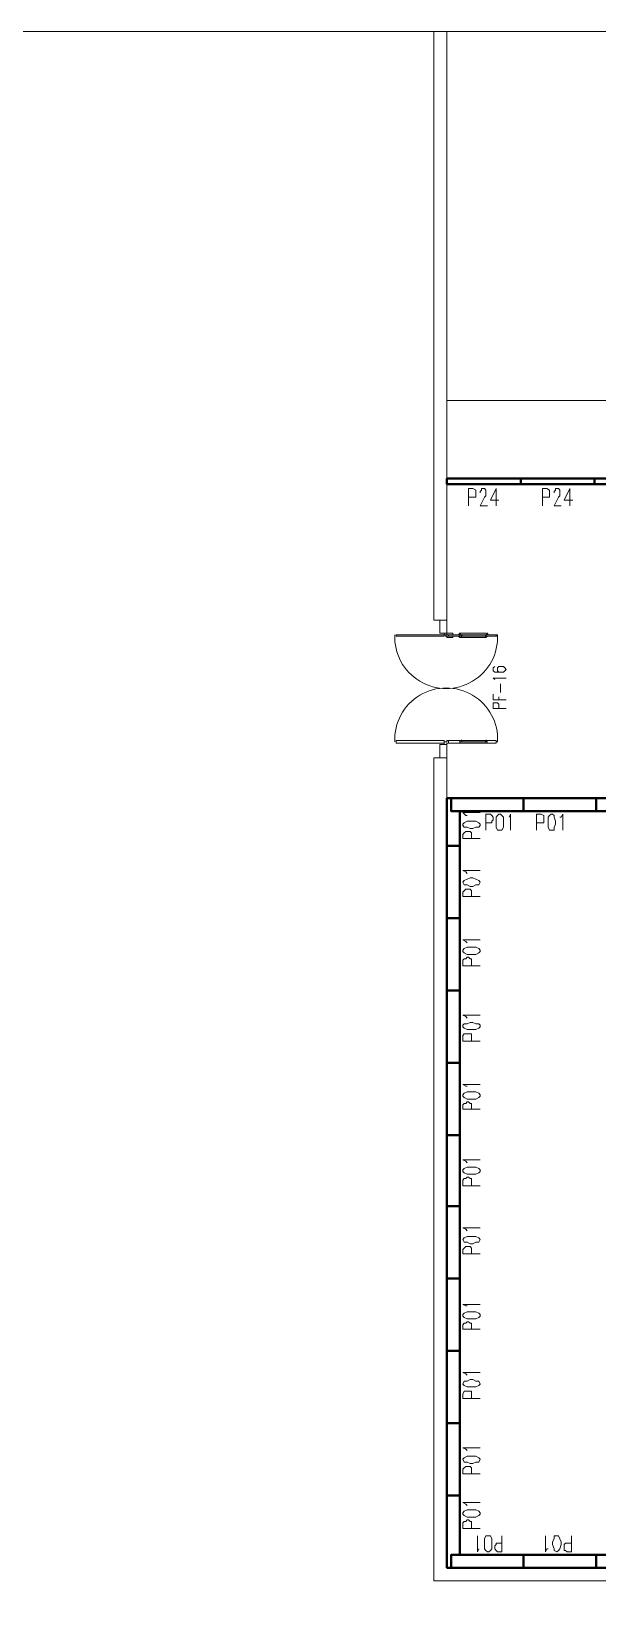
# Model space of a CAD drawing. Header units: inches. Extents: x 5 to 1823, y 18 to 726.
# Drawn here: x 470.12 to 478.9, y 299.13 to 323.61 of the extents above; entities that cross this region are included whole.
import ezdxf

# ---------------------------------------------------------------- set-up
doc = ezdxf.new("R2010")
doc.units = ezdxf.units.IN
doc.header["$MEASUREMENT"] = 0
for name, color, linetype in [('PDF2_01', 1, 'Continuous'), ('PDF2_04', 4, 'Continuous'), ('PDF2_D_Alvenaria', 7, 'Continuous'), ('PDF2_D_Paineis EPS 100mm', 6, 'Continuous'), ('PDF2_D_Paineis PUR 150mm', 1, 'Continuous'), ('PDF2_D_Portas', 6, 'Continuous'), ('PDF2_D_Textos Paineis Parede', 3, 'Continuous')]:
    doc.layers.add(name, color=color, linetype=linetype)

msp = doc.modelspace()

# ---------------------------------------------------------------- linework, layer by layer
at = {"layer": 'PDF2_01', "lineweight": 5}
for points in [[(420.953, 323.61), (649.222, 323.61), (649.222, 170.038), (420.953, 170.038)], [(476.454, 314.472), (476.566, 314.472), (476.566, 314.27), (476.454, 314.27)], [(476.454, 312.339), (476.566, 312.339), (476.566, 312.541), (476.454, 312.541)]]:
    msp.add_lwpolyline(points, close=True, dxfattribs=at)
at = {"layer": 'PDF2_04', "lineweight": 5}
msp.add_lwpolyline([(484.222, 316.672), (476.566, 316.672), (476.566, 317.885), (484.222, 317.885)], close=True, dxfattribs=at)
at = {"layer": 'PDF2_D_Alvenaria', "lineweight": 5}
for points in [[(476.566, 323.61), (476.566, 314.472), (476.364, 314.472), (476.364, 323.61)], [(556.181, 299.564), (476.364, 299.564), (476.364, 312.339), (476.566, 312.339), (476.566, 299.766), (496.167, 299.766), (496.167, 307.714), (496.369, 307.714), (496.369, 299.766), (556.181, 299.766)]]:
    msp.add_lwpolyline(points, dxfattribs=at)
at = {"layer": 'PDF2_D_Paineis EPS 100mm', "lineweight": 40}
for points in [[(476.566, 316.582), (477.711, 316.582), (477.711, 316.672), (476.566, 316.672)], [(477.711, 316.582), (478.856, 316.582), (478.856, 316.672), (477.711, 316.672)], [(478.856, 316.582), (480.001, 316.582), (480.001, 316.672), (478.856, 316.672)]]:
    msp.add_lwpolyline(points, close=True, dxfattribs=at)
at = {"layer": 'PDF2_D_Paineis PUR 150mm', "lineweight": 40}
for points in [[(476.768, 310.969), (476.768, 311.508), (476.634, 311.508), (476.634, 311.71), (476.566, 311.71), (476.566, 310.969)], [(477.756, 311.508), (476.634, 311.508), (476.634, 311.71), (477.756, 311.71)], [(477.756, 311.508), (478.879, 311.508), (478.879, 311.71), (477.756, 311.71)], [(480.001, 311.508), (478.879, 311.508), (478.879, 311.71), (480.001, 311.71)], [(476.768, 310.969), (476.768, 309.847), (476.566, 309.847), (476.566, 310.969)], [(476.768, 308.724), (476.768, 309.847), (476.566, 309.847), (476.566, 308.724)], [(476.768, 308.724), (476.768, 307.602), (476.566, 307.602), (476.566, 308.724)], [(476.768, 306.479), (476.768, 307.602), (476.566, 307.602), (476.566, 306.479)], [(476.768, 306.479), (476.768, 305.379), (476.566, 305.379), (476.566, 306.479)], [(476.768, 304.256), (476.768, 305.379), (476.566, 305.379), (476.566, 304.256)], [(476.768, 304.256), (476.768, 303.134), (476.566, 303.134), (476.566, 304.256)], [(476.768, 302.011), (476.768, 303.134), (476.566, 303.134), (476.566, 302.011)], [(476.768, 302.011), (476.768, 300.888), (476.566, 300.888), (476.566, 302.011)], [(476.768, 300.888), (476.768, 299.968), (476.634, 299.968), (476.634, 299.766), (476.566, 299.766), (476.566, 300.888)], [(476.634, 299.968), (477.756, 299.968), (477.756, 299.766), (476.634, 299.766)], [(478.879, 299.968), (477.756, 299.968), (477.756, 299.766), (478.879, 299.766)], [(478.879, 299.968), (480.001, 299.968), (480.001, 299.766), (478.879, 299.766)]]:
    msp.add_lwpolyline(points, close=True, dxfattribs=at)
at = {"layer": 'PDF2_D_Portas', "lineweight": 5}
for points in [[(477.172, 314.27), (477.195, 314.247, 0.211596), (477.195, 314.279)], [(475.758, 314.225), (475.758, 314.247, 1.04712), (477.352, 314.247)], [(476.746, 314.247), (476.768, 314.27, 0.211596), (476.781, 314.255)], [(477.195, 314.225), (477.172, 314.202, 0.185544), (477.162, 314.238)], [(476.746, 312.563), (476.768, 312.563, -0.211596), (476.768, 312.608), (476.746, 312.608)], [(477.195, 312.608), (477.182, 312.601, -0.211596), (477.195, 312.563), (477.172, 312.563)]]:
    msp.add_lwpolyline(points, format="xyb", dxfattribs=at)
for points in [[(475.758, 314.247), (475.758, 314.247)], [(475.758, 314.247), (475.758, 314.247)], [(475.758, 314.225), (475.758, 314.225)], [(475.758, 314.225), (475.758, 314.225)], [(476.544, 314.247), (476.544, 314.225), (476.544, 314.247), (476.566, 314.247), (476.521, 314.247), (475.78, 314.247), (475.78, 314.225), (476.521, 314.225), (476.521, 314.247), (476.521, 314.27)], [(475.78, 314.225), (475.78, 314.225)], [(475.78, 314.225), (475.78, 314.225)], [(476.521, 314.27), (476.566, 314.27), (476.521, 314.27)], [(476.521, 314.225), (476.521, 314.225)], [(476.589, 314.225), (476.589, 314.247), (476.768, 314.247), (476.768, 314.225), (476.589, 314.225), (476.566, 314.225), (476.566, 314.202), (476.656, 314.202), (476.656, 314.225), (476.566, 314.225), (476.544, 314.225)], [(476.544, 314.247), (476.544, 314.247)], [(476.544, 314.225), (476.544, 314.225)], [(476.544, 314.225), (476.544, 314.225)], [(476.566, 314.27), (476.566, 314.27)], [(476.566, 314.247), (476.566, 314.247)], [(476.589, 314.247), (476.566, 314.247)], [(476.566, 314.247), (476.566, 314.247)], [(476.566, 314.225), (476.566, 314.225)], [(476.656, 314.27), (476.656, 314.27)], [(476.656, 314.202), (476.656, 314.202)], [(476.746, 314.225), (476.746, 314.225)], [(476.746, 314.225), (476.768, 314.202)], [(476.768, 314.247), (476.768, 314.247)], [(476.768, 314.225), (476.768, 314.225)], [(476.768, 314.225), (476.768, 314.225)], [(476.791, 314.247), (476.791, 314.247)], [(476.791, 314.225), (476.791, 314.225)], [(477.15, 314.247), (477.15, 314.247)], [(477.15, 314.225), (477.15, 314.225)], [(477.172, 314.247), (477.172, 314.247)], [(477.172, 314.225), (477.172, 314.225)], [(477.195, 314.247), (477.195, 314.247)], [(477.195, 314.225), (477.195, 314.225)], [(477.33, 314.247), (477.352, 314.247), (477.352, 314.225), (477.33, 314.225)], [(477.33, 314.247), (477.33, 314.247)], [(477.33, 314.225), (477.33, 314.225)], [(477.307, 313.753), (477.285, 313.731), (477.285, 313.708), (477.285, 313.686), (477.307, 313.664), (477.352, 313.664), (477.419, 313.664), (477.442, 313.664), (477.464, 313.686), (477.487, 313.708), (477.464, 313.731), (477.442, 313.753), (477.419, 313.753), (477.374, 313.753), (477.352, 313.731), (477.352, 313.708), (477.352, 313.686), (477.374, 313.664), (477.419, 313.664)], [(477.307, 313.551), (477.285, 313.574), (477.487, 313.574)], [(477.487, 313.237), (477.285, 313.237), (477.285, 313.327)], [(477.397, 313.349), (477.397, 313.484)], [(477.487, 313.102), (477.285, 313.102), (477.285, 313.147), (477.285, 313.17), (477.285, 313.192), (477.307, 313.192), (477.352, 313.192), (477.374, 313.17), (477.374, 313.147), (477.374, 313.102)], [(477.374, 313.237), (477.374, 313.282)], [(475.758, 312.586), (475.758, 312.586)], [(476.589, 312.608), (476.566, 312.608), (476.566, 312.586), (476.521, 312.586), (476.521, 312.608), (476.521, 312.563), (475.78, 312.563), (475.78, 312.608), (475.78, 312.586)], [(476.521, 312.608), (475.78, 312.608)], [(475.78, 312.608), (475.78, 312.608)], [(475.78, 312.586), (475.78, 312.586)], [(475.78, 312.586), (475.78, 312.586)], [(476.521, 312.608), (476.521, 312.608)], [(476.521, 312.586), (476.521, 312.586)], [(476.521, 312.586), (476.521, 312.586)], [(476.544, 312.586), (476.566, 312.586), (476.544, 312.586)], [(476.544, 312.586), (476.544, 312.586)], [(476.544, 312.586), (476.544, 312.586)], [(476.566, 312.608), (476.566, 312.608)], [(476.656, 312.608), (476.566, 312.608), (476.656, 312.608)], [(476.566, 312.608), (476.566, 312.608)], [(476.566, 312.586), (476.566, 312.586)], [(476.566, 312.586), (476.566, 312.586)], [(476.566, 312.586), (476.566, 312.586)], [(476.746, 312.608), (476.746, 312.608)], [(476.768, 312.608), (476.768, 312.608)], [(476.791, 312.586), (476.791, 312.586)], [(477.15, 312.586), (477.15, 312.586)], [(477.33, 312.608), (477.172, 312.608), (477.172, 312.563), (477.33, 312.563), (477.33, 312.608), (477.33, 312.586)], [(477.33, 312.586), (477.33, 312.586)], [(477.352, 312.586), (477.33, 312.586), (477.352, 312.586)], [(477.33, 312.586), (477.33, 312.586)], [(475.78, 312.563), (475.78, 312.563)], [(476.521, 312.563), (476.521, 312.563)], [(476.521, 312.563), (476.521, 312.563)], [(476.521, 312.563), (476.521, 312.541)], [(476.521, 312.541), (476.566, 312.541), (476.521, 312.541)], [(476.656, 312.563), (476.566, 312.563), (476.656, 312.563)], [(476.589, 312.563), (476.566, 312.563), (476.566, 312.541)], [(476.566, 312.563), (476.566, 312.563)], [(476.566, 312.541), (476.566, 312.541)], [(477.195, 312.563), (477.195, 312.563)], [(477.33, 312.563), (477.33, 312.563)]]:
    msp.add_lwpolyline(points, dxfattribs=at)
for points in [[(476.566, 314.247), (476.566, 314.27), (476.656, 314.27), (476.656, 314.247)], [(477.33, 314.247), (477.172, 314.247), (477.172, 314.225), (477.33, 314.225)], [(476.768, 312.608), (476.589, 312.608), (476.589, 312.563), (476.768, 312.563)]]:
    msp.add_lwpolyline(points, close=True, dxfattribs=at)
at = {"layer": 'PDF2_D_Portas', "lineweight": 0}
for points in [[(476.768, 314.27), (477.172, 314.27)], [(476.768, 314.202), (477.172, 314.202)], [(476.768, 312.608), (477.172, 312.608)], [(476.768, 312.563), (477.172, 312.563)]]:
    msp.add_lwpolyline(points, dxfattribs=at)
at = {"layer": 'PDF2_D_Portas', "color": 1, "lineweight": 5}
msp.add_lwpolyline([(476.768, 314.247), (476.768, 314.225), (477.172, 314.225), (477.172, 314.247)], close=True, dxfattribs=at)
for points in [[(477.172, 312.586), (476.768, 312.586), (477.172, 312.586)], [(476.768, 312.586), (476.768, 312.586)], [(477.172, 312.586), (477.172, 312.586)]]:
    msp.add_lwpolyline(points, dxfattribs=at)
at = {"layer": 'PDF2_D_Portas', "lineweight": 5}
for centre, radius, start, end in [((476.824, 314.214), 0.0337, 134.8618, 176.9071), ((476.555, 312.623), 0.798, 357.3628, 182.6372), ((476.824, 312.62), 0.0337, 183.0929, 225.1382), ((477.139, 312.62), 0.0337, 314.8618, 356.9071)]:
    msp.add_arc(centre, radius, start, end, dxfattribs=at)
at = {"layer": 'PDF2_D_Textos Paineis Parede', "lineweight": 5}
for points in [[(476.903, 316.246), (476.903, 316.515), (476.97, 316.515), (477.015, 316.493), (477.015, 316.47), (477.015, 316.448), (477.015, 316.425), (477.015, 316.403), (477.015, 316.38), (476.97, 316.38), (476.903, 316.38)], [(477.083, 316.448), (477.083, 316.47), (477.105, 316.493), (477.105, 316.515), (477.15, 316.515), (477.172, 316.493), (477.172, 316.47), (477.172, 316.448), (477.172, 316.425), (477.172, 316.403), (477.15, 316.38), (477.083, 316.246), (477.195, 316.246)], [(477.33, 316.246), (477.33, 316.515), (477.24, 316.335), (477.374, 316.335)], [(478.048, 316.246), (478.048, 316.515), (478.115, 316.515), (478.16, 316.493), (478.16, 316.47), (478.16, 316.448), (478.16, 316.425), (478.16, 316.403), (478.16, 316.38), (478.115, 316.38), (478.048, 316.38)], [(478.228, 316.448), (478.228, 316.47), (478.25, 316.493), (478.25, 316.515), (478.295, 316.515), (478.317, 316.493), (478.317, 316.47), (478.317, 316.448), (478.317, 316.425), (478.317, 316.403), (478.295, 316.38), (478.228, 316.246), (478.34, 316.246)], [(478.475, 316.246), (478.475, 316.515), (478.385, 316.335), (478.52, 316.335)], [(476.881, 311.441), (476.858, 311.441), (476.813, 311.486), (477.083, 311.486)], [(477.172, 311.216), (477.172, 311.463), (477.24, 311.463), (477.262, 311.441), (477.285, 311.418), (477.285, 311.373), (477.262, 311.351), (477.262, 311.329), (477.24, 311.329), (477.172, 311.329)], [(477.532, 311.418), (477.554, 311.463), (477.554, 311.216)], [(477.958, 311.216), (477.958, 311.463), (478.026, 311.463), (478.07, 311.441), (478.07, 311.418), (478.07, 311.373), (478.07, 311.351), (478.07, 311.329), (478.026, 311.329), (477.958, 311.329)], [(478.317, 311.418), (478.34, 311.418), (478.362, 311.463), (478.362, 311.216)], [(477.083, 311.082), (476.813, 311.082), (476.813, 311.149), (476.836, 311.171), (476.858, 311.194), (476.881, 311.194), (476.903, 311.194), (476.925, 311.194), (476.948, 311.171), (476.948, 311.149), (476.948, 311.082)], [(476.881, 310.543), (476.858, 310.565), (476.813, 310.588), (477.083, 310.588)], [(477.083, 310.184), (476.813, 310.184), (476.813, 310.251), (476.836, 310.273), (476.858, 310.296), (476.881, 310.296), (476.903, 310.296), (476.925, 310.296), (476.948, 310.273), (476.948, 310.251), (476.948, 310.184)], [(476.881, 309.465), (476.858, 309.487), (476.813, 309.51), (477.083, 309.51)], [(477.083, 309.106), (476.813, 309.106), (476.813, 309.196), (476.836, 309.218), (476.858, 309.218), (476.881, 309.241), (476.903, 309.241), (476.925, 309.218), (476.948, 309.218), (476.948, 309.196), (476.948, 309.106)], [(476.881, 308.298), (476.858, 308.32), (476.813, 308.342), (477.083, 308.342)], [(477.083, 307.938), (476.813, 307.938), (476.813, 308.028), (476.836, 308.051), (476.858, 308.051), (476.881, 308.051), (476.903, 308.051), (476.925, 308.051), (476.948, 308.051), (476.948, 308.028), (476.948, 307.938)], [(476.881, 307.242), (476.858, 307.242), (476.813, 307.265), (477.083, 307.265)], [(477.083, 306.883), (476.813, 306.883), (476.813, 306.95), (476.836, 306.973), (476.858, 306.973), (476.881, 306.995), (476.903, 306.995), (476.925, 306.973), (476.948, 306.973), (476.948, 306.95), (476.948, 306.883)], [(476.881, 306.052), (476.858, 306.075), (476.813, 306.097), (477.083, 306.097)], [(477.083, 305.693), (476.813, 305.693), (476.813, 305.783), (476.836, 305.805), (476.858, 305.805), (476.881, 305.828), (476.903, 305.828), (476.925, 305.805), (476.948, 305.805), (476.948, 305.783), (476.948, 305.693)], [(476.881, 304.997), (476.858, 305.02), (476.813, 305.042), (477.083, 305.042)], [(477.083, 304.638), (476.813, 304.638), (476.813, 304.705), (476.836, 304.728), (476.858, 304.75), (476.881, 304.75), (476.903, 304.75), (476.925, 304.75), (476.948, 304.728), (476.948, 304.705), (476.948, 304.638)], [(476.881, 303.83), (476.858, 303.83), (476.813, 303.852), (477.083, 303.852)], [(477.083, 303.47), (476.813, 303.47), (476.813, 303.538), (476.836, 303.56), (476.858, 303.56), (476.881, 303.583), (476.903, 303.583), (476.925, 303.56), (476.948, 303.56), (476.948, 303.538), (476.948, 303.47)], [(476.881, 302.752), (476.858, 302.774), (476.813, 302.797), (477.083, 302.797)], [(477.083, 302.393), (476.813, 302.393), (476.813, 302.46), (476.836, 302.505), (476.858, 302.505), (476.881, 302.505), (476.903, 302.505), (476.925, 302.505), (476.948, 302.505), (476.948, 302.46), (476.948, 302.393)], [(476.881, 301.584), (476.858, 301.607), (476.813, 301.629), (477.083, 301.629)], [(477.083, 301.225), (476.813, 301.225), (476.813, 301.293), (476.836, 301.315), (476.858, 301.337), (476.881, 301.337), (476.903, 301.337), (476.925, 301.337), (476.948, 301.315), (476.948, 301.293), (476.948, 301.225)], [(476.881, 300.731), (476.858, 300.754), (476.813, 300.776), (477.083, 300.776)], [(477.083, 300.372), (476.813, 300.372), (476.813, 300.462), (476.836, 300.484), (476.858, 300.484), (476.881, 300.507), (476.903, 300.507), (476.925, 300.484), (476.948, 300.484), (476.948, 300.462), (476.948, 300.372)], [(477.06, 300.058), (477.038, 300.013), (477.038, 300.26)], [(477.419, 300.26), (477.419, 300.013), (477.352, 300.013), (477.33, 300.035), (477.307, 300.058), (477.307, 300.103), (477.33, 300.125), (477.33, 300.147), (477.352, 300.147), (477.419, 300.147)], [(478.138, 300.058), (478.115, 300.058), (478.093, 300.013), (478.093, 300.26)], [(478.497, 300.26), (478.497, 300.013), (478.43, 300.013), (478.407, 300.035), (478.385, 300.035), (478.385, 300.058), (478.385, 300.103), (478.385, 300.125), (478.407, 300.147), (478.43, 300.147), (478.497, 300.147)]]:
    msp.add_lwpolyline(points, dxfattribs=at)
for points in [[(476.813, 311.284), (476.836, 311.261), (476.881, 311.261), (476.925, 311.239), (476.97, 311.239), (477.015, 311.261), (477.06, 311.261), (477.083, 311.284), (477.083, 311.306), (477.06, 311.329), (477.015, 311.351), (476.97, 311.351), (476.925, 311.351), (476.881, 311.351), (476.836, 311.329), (476.813, 311.306)], [(477.374, 311.463), (477.352, 311.441), (477.33, 311.418), (477.33, 311.351), (477.33, 311.306), (477.33, 311.261), (477.352, 311.216), (477.374, 311.216), (477.397, 311.216), (477.419, 311.216), (477.442, 311.261), (477.442, 311.306), (477.442, 311.351), (477.442, 311.418), (477.419, 311.441), (477.397, 311.463)], [(478.183, 311.463), (478.16, 311.441), (478.138, 311.418), (478.138, 311.351), (478.138, 311.306), (478.138, 311.261), (478.16, 311.216), (478.183, 311.216), (478.205, 311.216), (478.228, 311.216), (478.228, 311.261), (478.25, 311.306), (478.25, 311.351), (478.228, 311.418), (478.228, 311.441), (478.205, 311.463)], [(476.813, 310.408), (476.836, 310.363), (476.881, 310.363), (476.925, 310.341), (476.97, 310.341), (477.015, 310.363), (477.06, 310.363), (477.083, 310.408), (477.06, 310.43), (477.015, 310.453), (476.97, 310.475), (476.925, 310.475), (476.881, 310.453), (476.836, 310.43)], [(476.813, 309.33), (476.836, 309.308), (476.881, 309.285), (476.925, 309.285), (476.97, 309.285), (477.015, 309.285), (477.06, 309.308), (477.083, 309.33), (477.083, 309.353), (477.06, 309.375), (477.015, 309.398), (476.97, 309.398), (476.925, 309.398), (476.881, 309.398), (476.836, 309.375), (476.813, 309.353)], [(476.813, 308.163), (476.836, 308.14), (476.881, 308.118), (476.925, 308.118), (476.97, 308.118), (477.015, 308.118), (477.06, 308.14), (477.083, 308.163), (477.083, 308.185), (477.06, 308.208), (477.015, 308.208), (476.97, 308.23), (476.925, 308.23), (476.881, 308.208), (476.836, 308.208), (476.813, 308.185)], [(476.813, 307.085), (476.836, 307.063), (476.881, 307.04), (476.925, 307.04), (476.97, 307.04), (477.015, 307.04), (477.06, 307.063), (477.083, 307.085), (477.083, 307.108), (477.06, 307.13), (477.015, 307.152), (476.97, 307.152), (476.925, 307.152), (476.881, 307.152), (476.836, 307.13), (476.813, 307.108)], [(476.813, 305.918), (476.836, 305.895), (476.881, 305.873), (476.925, 305.873), (476.97, 305.873), (477.015, 305.873), (477.06, 305.895), (477.083, 305.918), (477.083, 305.94), (477.06, 305.963), (477.015, 305.985), (476.97, 305.985), (476.925, 305.985), (476.881, 305.985), (476.836, 305.963), (476.813, 305.94)], [(476.813, 304.862), (476.836, 304.817), (476.881, 304.817), (476.925, 304.795), (476.97, 304.795), (477.015, 304.817), (477.06, 304.817), (477.083, 304.862), (477.06, 304.885), (477.015, 304.907), (476.97, 304.907), (476.925, 304.907), (476.881, 304.907), (476.836, 304.885)], [(476.813, 303.672), (476.836, 303.65), (476.881, 303.628), (476.925, 303.628), (476.97, 303.628), (477.015, 303.628), (477.06, 303.65), (477.083, 303.672), (477.083, 303.695), (477.06, 303.717), (477.015, 303.74), (476.97, 303.74), (476.925, 303.74), (476.881, 303.74), (476.836, 303.717), (476.813, 303.695)], [(476.813, 302.617), (476.836, 302.595), (476.881, 302.572), (476.925, 302.572), (476.97, 302.572), (477.015, 302.572), (477.06, 302.595), (477.083, 302.617), (477.06, 302.662), (477.015, 302.662), (476.97, 302.685), (476.925, 302.685), (476.881, 302.662), (476.836, 302.662)], [(476.813, 301.45), (476.836, 301.405), (476.881, 301.405), (476.925, 301.382), (476.97, 301.382), (477.015, 301.405), (477.06, 301.405), (477.083, 301.45), (477.06, 301.472), (477.015, 301.495), (476.97, 301.495), (476.925, 301.495), (476.881, 301.495), (476.836, 301.472)], [(476.813, 300.597), (476.836, 300.574), (476.881, 300.552), (476.925, 300.552), (476.97, 300.552), (477.015, 300.552), (477.06, 300.574), (477.083, 300.597), (477.083, 300.619), (477.06, 300.641), (477.015, 300.664), (476.97, 300.664), (476.925, 300.664), (476.881, 300.664), (476.836, 300.641), (476.813, 300.619)], [(477.217, 300.013), (477.24, 300.035), (477.262, 300.058), (477.262, 300.125), (477.262, 300.17), (477.262, 300.215), (477.24, 300.26), (477.217, 300.26), (477.195, 300.26), (477.172, 300.26), (477.15, 300.215), (477.15, 300.17), (477.15, 300.125), (477.15, 300.058), (477.172, 300.035), (477.195, 300.013)], [(478.273, 300.013), (478.295, 300.035), (478.317, 300.058), (478.34, 300.125), (478.34, 300.17), (478.317, 300.215), (478.295, 300.26), (478.273, 300.26), (478.228, 300.26), (478.228, 300.215), (478.205, 300.17), (478.205, 300.125), (478.228, 300.058), (478.228, 300.035)]]:
    msp.add_lwpolyline(points, close=True, dxfattribs=at)

doc.saveas('drawing.dxf')
